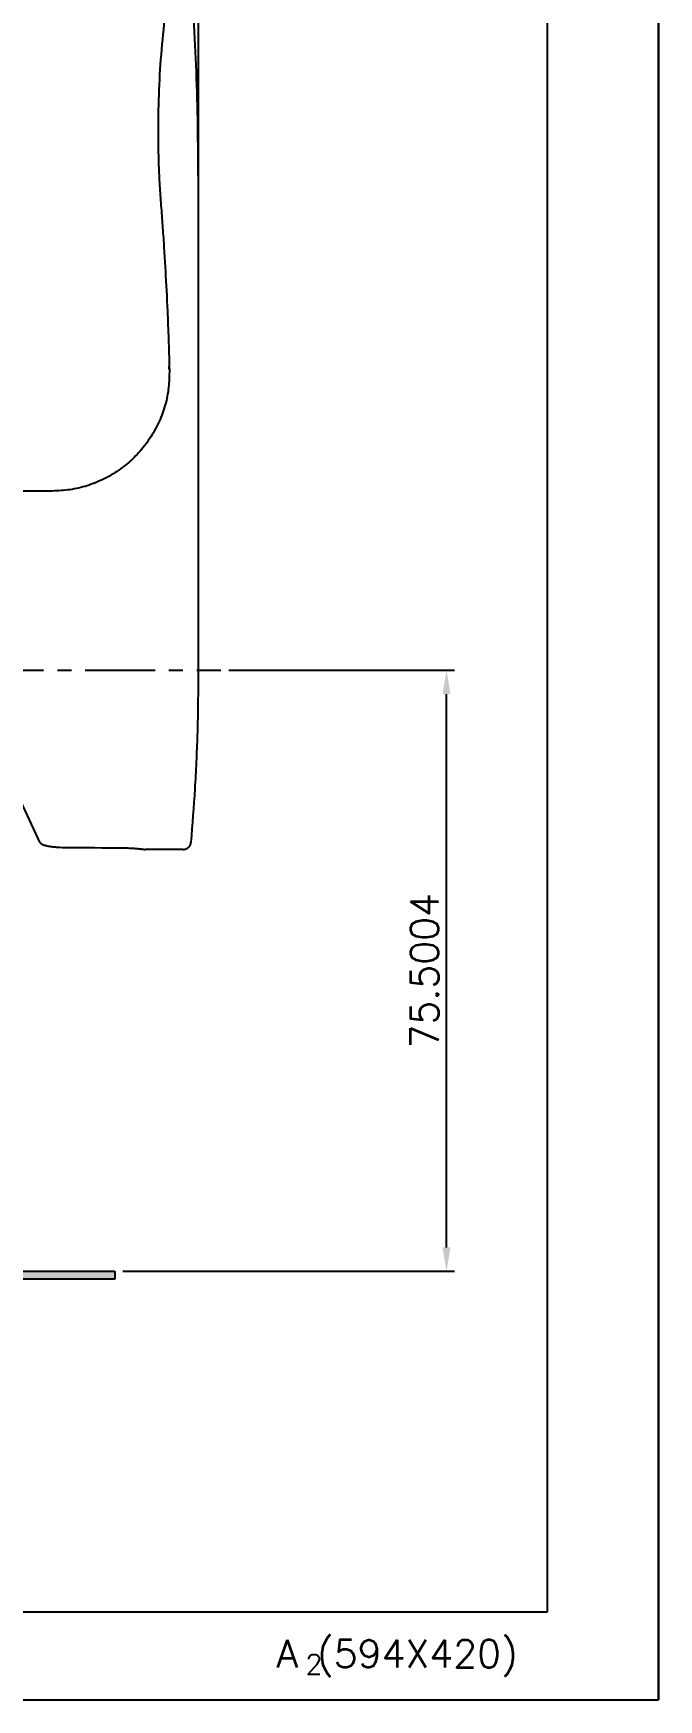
# Model space of a CAD drawing. Extents: x 40119 to 40713, y 15845 to 16265.
# Drawn here: x 40634.2 to 40712.6, y 15845 to 16054.3 of the extents above; entities that cross this region are included whole.
import ezdxf

# ---------------------------------------------------------------- set-up
doc = ezdxf.new("R2010")
doc.units = 0
doc.header["$LTSCALE"] = 7
doc.header["$MEASUREMENT"] = 0
doc.linetypes.add('CENTER', pattern=[2, 1.25, -0.25, 0.25, -0.25])
doc.layers.get('0').update_dxf_attribs({"color": 2, "linetype": 'CONTINUOUS'})
doc.layers.get('Defpoints').update_dxf_attribs({"linetype": 'CONTINUOUS'})
for name, color, linetype in [('08_ALL_FEATURES', 7, 'CONTINUOUS'), ('CL', 1, 'CENTER'), ('D', 2, 'CONTINUOUS'), ('DIM', 2, 'CONTINUOUS'), ('HT', 3, 'CONTINUOUS')]:
    doc.layers.add(name, color=color, linetype=linetype)
doc.styles.add('GHS', font='romans', dxfattribs={"bigfont": 'ghs'})
doc.dimstyles.new('DIM_WS01', dxfattribs={"dimtxt": 3.5, "dimasz": 3, "dimexe": 1, "dimexo": 1, "dimgap": 1, "dimtad": 1, "dimdec": 4, "dimzin": 9, "dimdsep": 46, "dimtxsty": 'GHS', "dimcen": -2, "dimclrd": 256, "dimclre": 256, "dimclrt": 256, "dimadec": 4, "dimazin": 2, "dimtfac": 1, "dimtdec": 4, "dimtix": 1, "dimtmove": 0, "dimatfit": 1, "dimfxl": 1, "dimtolj": 1, "dimtzin": 0, "dimlwd": -1, "dimlwe": -1, "dimarcsym": 0})

# ---------------------------------------------------------------- blocks, each defined once
blk = doc.blocks.new('BORDER')
for p, q in [((1, 0), (1, 1)), ((0, 0), (1, 0))]:
    blk.add_line(p, q)
blk = doc.blocks.new('*D2')
at = {"layer": 'Defpoints', "color": 0, "transparency": 16777216}
for p in [(40657.68, 15974.33), (40686.02, 15974.33), (40644.39, 15898.83)]:
    blk.add_point(p, dxfattribs=at)
at = {"layer": 'DIM', "transparency": 16777216}
for p, q in [((40658.68, 15974.33), (40687.02, 15974.33)), ((40686.02, 15901.83), (40686.02, 15971.33)), ((40645.39, 15898.83), (40687.02, 15898.83))]:
    blk.add_line(p, q, dxfattribs=at)
for points in [[(40685.52, 15971.33), (40686.52, 15971.33), (40686.02, 15974.33)], [(40685.52, 15901.83), (40686.52, 15901.83), (40686.02, 15898.83)]]:
    blk.add_solid(points, dxfattribs=at)
at = {"layer": 'DIM', "transparency": 16777216, "insert": (40683.27, 15936.58), "char_height": 3.5, "attachment_point": 5, "rotation": 90, "style": 'GHS'}
blk.add_mtext('\\A1;75.5004', dxfattribs=at)
blk = doc.blocks.new('*D6')
at = {"layer": 'Defpoints', "color": 0, "transparency": 16777216}
for p in [(40654.88, 16114.94), (40568.68, 16105.44), (40654.88, 15974.33)]:
    blk.add_point(p, dxfattribs=at)
at = {"layer": 'DIM', "transparency": 16777216}
for p, q in [((40568.68, 16106.44), (40568.68, 16115.94)), ((40654.88, 15975.33), (40654.88, 16115.94)), ((40571.68, 16114.94), (40651.88, 16114.94))]:
    blk.add_line(p, q, dxfattribs=at)
for points in [[(40571.68, 16115.44), (40571.68, 16114.44), (40568.68, 16114.94)], [(40651.88, 16115.44), (40651.88, 16114.44), (40654.88, 16114.94)]]:
    blk.add_solid(points, dxfattribs=at)
at = {"layer": 'DIM', "transparency": 16777216, "insert": (40611.78, 16118.6), "char_height": 3.5, "attachment_point": 5, "style": 'GHS'}
blk.add_mtext('\\A1;(86.2)', dxfattribs=at)

msp = doc.modelspace()

# ---------------------------------------------------------------- hatches: boundary and pattern name
at = {"layer": 'HT'}
h = msp.add_hatch(dxfattribs=at)
h.set_pattern_fill('DOTS', color=256, scale=7, angle=-90)
h.set_pattern_definition([(270, (47465.3464, 51679.5893), (0.4375, -0.21875), [0, -0.4375])])
h.paths.add_polyline_path([(40549.68034, 15898.82673), (40549.68034, 15897.82673), (40492.69513, 15897.82673), (40492.69513, 15898.82673)])
h.paths.add_polyline_path([(40587.68034, 15898.82673), (40587.68034, 15897.82673), (40644.39089, 15897.82673), (40644.39089, 15898.82673)])

# ---------------------------------------------------------------- linework, layer by layer
msp.add_line((40712.64928, 16265.01461), (40712.64928, 15845.01461))
at = {"color": 4}
for p, q in [((40698.64928, 16246.01461), (40698.64928, 15856.01461)), ((40698.64928, 15856.01461), (40149.64928, 15856.01461))]:
    msp.add_line(p, q, dxfattribs=at)
at = {"color": 7, "linetype": 'Continuous'}
for p, q in [((40650.98107, 16019.44245), (40650.98125, 16019.43851)), ((40651.21446, 16012.15146), (40651.20604, 16012.53286)), ((40651.22413, 16012.36002), (40651.22391, 16012.33458)), ((40651.22489, 16012.36003), (40651.22517, 16012.33459)), ((40652.96723, 15951.81096), (40648.18011, 15951.81096)), ((40653.96327, 15952.72214), (40653.96326, 15952.72187))]:
    msp.add_line(p, q, dxfattribs=at)
for centre, radius, start, end in [((40652.96681, 15952.81252), 1.00157, 270.0241697, 280.8957935), ((40652.97006, 15952.80137), 0.99001, 280.8333115, 297.6713705), ((40652.956, 15952.82985), 1.02176, 297.6278232, 301.7165431), ((40652.98138, 15952.80487), 0.98462, 335.2155971, 339.3798064), ((40652.96093, 15952.8124), 1.00641, 339.3885551, 354.8385947)]:
    msp.add_arc(centre, radius, start, end, dxfattribs=at)
for points, knots in [([(40651.14349, 16059.83032), (40650.8872, 16058.16293), (40650.4425, 16054.81716), (40650.00861, 16049.77304), (40649.8432, 16045.55744), (40649.80676, 16042.18348), (40649.8275, 16039.65282), (40649.89812, 16037.12302), (40650.03385, 16034.59578), (40650.22808, 16032.0726), (40650.41186, 16029.54867), (40650.57772, 16027.02348), (40650.77928, 16023.65535), (40650.90641, 16021.12786), (40650.98103, 16019.44245)], [0, 0, 0, 0, 0.124996079, 0.249990988, 0.374986889, 0.437488184, 0.499989299, 0.562490087, 0.624990459, 0.687492036, 0.749993725, 0.812495431, 0.874997144, 1, 1, 1, 1]), ([(40653.96326, 15952.72187), (40654.16322, 15954.95717), (40654.41403, 15958.31482), (40654.62055, 15962.23693), (40654.71494, 15964.47927), (40654.79391, 15966.7222), (40654.85768, 15969.527), (40654.88138, 15972.89343), (40654.87979, 15976.25988), (40654.88031, 15979.62632), (40654.87974, 15982.99276), (40654.88006, 15987.48135), (40654.87999, 15993.09208), (40654.87977, 15999.82497), (40654.87975, 16006.55785), (40654.88819, 16013.29073), (40654.89468, 16020.0236), (40654.89412, 16026.75649), (40654.87747, 16035.73354), (40654.80259, 16046.95426), (40654.35709, 16055.92649), (40653.96292, 16060.39713)], [0, 0, 0, 0, 0.062499462, 0.093750067, 0.109375525, 0.125001057, 0.1562516, 0.187502421, 0.218753096, 0.250003759, 0.281254426, 0.312505092, 0.375006425, 0.437507757, 0.500009088, 0.56251042, 0.625011752, 0.687513081, 0.750014403, 0.875014196, 1, 1, 1, 1]), ([(40650.9812, 16019.4385), (40651.0073, 16018.84886), (40651.05735, 16017.66948), (40651.12306, 16015.90004), (40651.18432, 16014.13046), (40651.21822, 16012.95038), (40651.22489, 16012.36017)], [0, 0, 0, 0, 0.249997118, 0.499995342, 0.749988133, 1, 1, 1, 1]), ([(40651.22517, 16012.33459), (40651.23308, 16011.5947), (40651.21379, 16010.48232), (40651.03207, 16009.01177), (40650.79955, 16007.92461), (40650.47967, 16006.86005), (40649.94528, 16005.47872), (40649.08685, 16003.83267), (40647.78264, 16002.02843), (40646.22484, 16000.43722), (40644.44408, 15999.10057), (40642.80835, 15998.22347), (40641.43564, 15997.66946), (40640.37766, 15997.33062), (40639.29597, 15997.07638), (40637.82948, 15996.86656), (40636.34801, 15996.81634), (40634.86875, 15996.80997), (40633.38885, 15996.80868), (40631.53913, 15996.81164), (40629.31939, 15996.81127), (40627.09968, 15996.8107), (40625.61986, 15996.81096), (40624.87996, 15996.81096)], [0, 0, 0, 0, 0.062511937, 0.093774831, 0.125044374, 0.156319631, 0.187585607, 0.250071244, 0.312548653, 0.37501526, 0.43747811, 0.499943025, 0.531197076, 0.562451075, 0.593704649, 0.624958622, 0.687451385, 0.718706275, 0.749961108, 0.812470834, 0.874980555, 0.937490277, 1, 1, 1, 1]), ([(40645.33711, 15952.01244), (40645.52477, 15952.01111), (40645.89151, 15952.00387), (40646.42187, 15951.98032), (40646.83873, 15951.95218), (40647.14504, 15951.92663), (40647.34969, 15951.90759), (40647.53484, 15951.88874), (40647.69888, 15951.87077), (40647.84031, 15951.85429), (40647.94344, 15951.84167), (40648.0137, 15951.83281), (40648.05694, 15951.82726), (40648.09369, 15951.82246), (40648.12391, 15951.81851), (40648.14739, 15951.81531), (40648.16301, 15951.81339), (40648.1718, 15951.81198), (40648.17641, 15951.81173), (40648.17829, 15951.8108), (40648.1801, 15951.81125), (40648.18011, 15951.81096)], [0, 0, 0, 0, 0.197402331, 0.385797023, 0.558385525, 0.636847468, 0.70912356, 0.77458136, 0.832613639, 0.882699893, 0.924359351, 0.9419017, 0.957198462, 0.970209606, 0.980896002, 0.989232559, 0.995204854, 0.997299978, 0.998798725, 0.999699323, 1, 1, 1, 1]), ([(40653.72493, 15952.15857), (40653.74023, 15952.17641), (40653.79817, 15952.24887), (40653.84626, 15952.32924), (40653.8753, 15952.39211)], [0, 0, 0, 0, 0.253362889, 1, 1, 1, 1])]:
    msp.add_open_spline(points, degree=3, knots=knots, dxfattribs=at)
msp.add_open_spline([(40653.49316, 15951.96068), (40653.57957, 15952.01408), (40653.65876, 15952.08149), (40653.72493, 15952.15857)], degree=3, dxfattribs=at)
at = {"layer": '08_ALL_FEATURES', "color": 7, "linetype": 'Continuous'}
msp.add_line((40624.87255, 15974.32716), (40634.93779, 15952.74191), dxfattribs=at)
msp.add_open_spline([(40634.93779, 15952.74191), (40634.96858, 15952.67587), (40635.09102, 15952.54847), (40635.35201, 15952.41455), (40635.70325, 15952.30339), (40636.13566, 15952.21611), (40636.63718, 15952.14999), (40637.4012, 15952.08619), (40637.99795, 15952.0676), (40638.40685, 15952.06436)], degree=3, knots=[0, 0, 0, 0, 0.060397406, 0.140230503, 0.242013816, 0.364668044, 0.505521142, 0.66106682, 1, 1, 1, 1], dxfattribs=at)
msp.add_open_spline([(40638.40685, 15952.06436), (40640.71693, 15952.04605), (40643.02702, 15952.02874), (40645.33711, 15952.01244)], degree=3, dxfattribs=at)
at = {"layer": 'CL'}
msp.add_line((40542.68031, 15974.32716), (40657.68034, 15974.32716), dxfattribs=at)
at = {"layer": 'D', "ltscale": 0.6}
for p, q in [((40571.18034, 15898.82673), (40644.39089, 15898.82673)), ((40644.39089, 15897.82673), (40587.68034, 15897.82673)), ((40644.39089, 15898.82673), (40644.39089, 15897.82673))]:
    msp.add_line(p, q, dxfattribs=at)

# ---------------------------------------------------------------- block references
at = {"xscale": 594, "yscale": 420, "zscale": 594}
msp.add_blockref('BORDER', (40118.64928, 15845.01461), dxfattribs=at)

# ---------------------------------------------------------------- texts
at = {"color": 7, "style": 'GHS'}
for s, height, p in [('A (594X420)', 3.5, (40664.66313, 15849.04152)), ('2', 2.5, (40668.31681, 15848.20954))]:
    msp.add_text(s, height=height, dxfattribs=at).set_placement(p)

# ---------------------------------------------------------------- dimensions: what is measured, and where the dimension line sits
at = {"layer": 'DIM'}
dim = msp.add_linear_dim(base=(40654.87993, 16114.93828), p1=(40568.68026, 16105.43884), p2=(40654.87993, 15974.32716), text='(86.2)', dimstyle='DIM_WS01', dxfattribs=at)
dim.commit()
dim.dimension.update_dxf_attribs({"geometry": '*D6', "text_midpoint": (40611.78009, 16118.60495)})
dim = msp.add_linear_dim(base=(40686.02233, 15974.32716), p1=(40644.39089, 15898.82673), p2=(40657.68034, 15974.32716), angle=90, dimstyle='DIM_WS01', dxfattribs=at)
dim.commit()
dim.dimension.update_dxf_attribs({"geometry": '*D2', "text_midpoint": (40683.27233, 15936.57695)})

doc.saveas('drawing.dxf')
